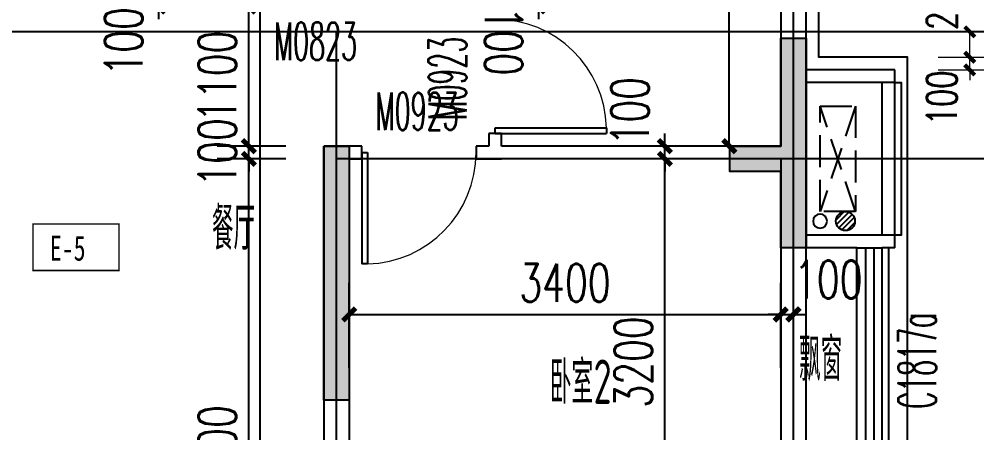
# Model space of a CAD drawing. Extents: x -59851 to 653804, y -249523 to 437614.
# Drawn here: x -2214 to 5331, y 70948 to 74206 of the extents above; entities that cross this region are included whole.
import ezdxf

# ---------------------------------------------------------------- set-up
doc = ezdxf.new("R2010")
doc.units = 0
doc.header["$LTSCALE"] = 1000
doc.header["$MEASUREMENT"] = 0
doc.linetypes.add('DASH', pattern=[0.35, 0.25, -0.1])
for name, color, linetype in [('_S-空调立管', 7, 'Continuous'), ('A-看线', 105, 'Continuous'), ('A-空调室外机', 5, 'DASH'), ('A-第三道尺寸线', 105, 'Continuous'), ('A-线脚看线', 9, 'Continuous'), ('DOTE', 16, 'Continuous'), ('mianji', 6, 'Continuous'), ('NL', 5, 'Continuous'), ('PUB_HATCH', 8, 'Continuous'), ('PUB_TEXT', 7, 'Continuous'), ('WALL', 2, 'Continuous'), ('WINDOW', 4, 'Continuous'), ('WINDOW_TEXT', 7, 'Continuous'), ('剪力墙', 6, 'Continuous'), ('户型标示', 7, 'Continuous'), ('栏杆', 142, 'Continuous')]:
    doc.layers.add(name, color=color, linetype=linetype)
doc.layers.add('A-area(算半面积)', color=23, linetype='Continuous', plot=False)
doc.layers.add('A-第四道尺寸线(线脚尺寸)', color=105, linetype='Continuous', lineweight=5)
doc.styles.add('_TCH_DIM_T3', font='SIMPLEX.shx', dxfattribs={"width": 0.705882, "bigfont": 'GBCBIG.shx'})
doc.styles.add('_TCH_WINDOW', font='SIMPLEX.shx', dxfattribs={"width": 0.7, "height": 3.5, "bigfont": 'GBCBIG.shx'})
doc.styles.get("Standard").update_dxf_attribs({"font": 'gbenor.shx', "width": 0.7, "bigfont": 'gbcbig.shx'})
doc.styles.add('黑体', font='simhei.ttf', dxfattribs={"width": 0.7})
doc.dimstyles.new('_TCH_ARCH&&100', dxfattribs={"dimtxt": 297.5, "dimasz": 100, "dimexe": 250, "dimexo": 300, "dimgap": 100, "dimtad": 1, "dimdec": 0, "dimzin": 0, "dimdsep": 46, "dimtxsty": '_TCH_DIM_T3', "dimblk": 'ARCHTICK', "dimcen": 0.09, "dimclrt": 7, "dimazin": 2, "dimtfac": 1, "dimtdec": 0, "dimtix": 1, "dimtmove": 2, "dimatfit": 3, "dimfxl": 0, "dimtolj": 1, "dimtzin": 0, "dimarcsym": 0})
doc.dimstyles.new('_TCH_ARCH&&80', dxfattribs={"dimtxt": 238, "dimasz": 80, "dimexe": 200, "dimexo": 240, "dimgap": 80, "dimtad": 1, "dimdec": 0, "dimzin": 0, "dimdsep": 46, "dimtxsty": '_TCH_DIM_T3', "dimblk": 'ARCHTICK', "dimcen": 0.09, "dimclrt": 7, "dimazin": 2, "dimtfac": 1, "dimtdec": 0, "dimtix": 1, "dimtmove": 2, "dimatfit": 3, "dimfxl": 0, "dimtolj": 1, "dimtzin": 0, "dimarcsym": 0})

# ---------------------------------------------------------------- blocks, each defined once
blk = doc.blocks.new('fdsfdsgfdsgb')
at = {"layer": 'mianji'}
blk.add_lwpolyline([(-208608.2, 137588.3), (-164208.2, 137588.3), (-164208.2, 135988.3), (-160408.2, 135988.3), (-160408.2, 146388.3), (-164608.2, 146388.3), (-164608.2, 147288.3), (-163408.2, 147288.3), (-163408.2, 150388.3), (-162808.2, 150388.3), (-162808.2, 157888.3), (-172908.2, 157888.3), (-172908.2, 155088.3), (-184508.2, 155088.3)], dxfattribs=at)
blk = doc.blocks.new('zhouxianssceng0329')
at = {"layer": 'DOTE'}
for p, q in [((3886.3, 132089.9), (3886.3, 156469.4)), ((-313.7, 132089.9), (-313.7, 144298.2)), ((5501.3, 140298.2), (-44988.6, 140298.2)), ((286.3, 132089.9), (286.3, 140298.2)), ((5501.3, 139298.2), (286.3, 139298.2))]:
    blk.add_line(p, q, dxfattribs=at)
blk = doc.blocks.new('jgjlq030328')
at = {"layer": 'PUB_HATCH'}
for points in [[(-242335, 13761.9), (-242335, 12111.9), (-242535, 12111.9), (-242535, 12711.9), (-242935, 12711.9), (-242935, 12911.9), (-242535, 12911.9), (-242535, 13761.9)], [(-246135, 12911.9), (-245935, 12911.9), (-245935, 10911.9), (-246135, 10911.9), (-246135, 12711.9)]]:
    blk.add_hatch(color=256, dxfattribs=at).paths.add_polyline_path(points)
at = {"layer": '剪力墙'}
for points in [[(-242335, 13761.9), (-242335, 12111.9), (-242535, 12111.9), (-242535, 12711.9), (-242935, 12711.9), (-242935, 12911.9), (-242535, 12911.9), (-242535, 13761.9)], [(-246135, 12911.9), (-245935, 12911.9), (-245935, 10911.9), (-246135, 10911.9), (-246135, 12711.9)]]:
    blk.add_lwpolyline(points, close=True, dxfattribs=at)
blk.add_lwpolyline([(-246135, 12711.9), (-246135, 12711.9)], dxfattribs=at)
blk = doc.blocks.new('ktswaj')
at = {"linetype": 'DASH'}
blk.add_lwpolyline([(15990.1, 179082.6), (15990.1, 178253.3), (16268.4, 178253.3), (16268.4, 179082.6)], close=True, dxfattribs=at)
for points in [[(15990.1, 179082.6), (16268.4, 178253.3)], [(15990.1, 178253.3), (16268.4, 179082.6)]]:
    blk.add_lwpolyline(points, dxfattribs=at)
blk = doc.blocks.new('$TCHSYS$WIN2D')
for p, q in [((-0.5, 0.5), (0.5, 0.5)), ((-0.5, 0.5), (-0.5, -0.5)), ((0.5, 0.5), (0.5, -0.5)), ((0.5, 0.1667), (-0.5, 0.1667)), ((0.5, -0.1667), (-0.5, -0.1667)), ((-0.5, -0.5), (0.5, -0.5))]:
    blk.add_line(p, q)
blk = doc.blocks.new('$DorLib2D$00000001')
for p, q in [((0.45, 0.975), (0.5, 0.975)), ((0.45, 0), (0.45, 0.975)), ((0.5, 0), (0.5, 0.975)), ((0.5, 0), (0.45, 0))]:
    blk.add_line(p, q)
at = {"lineweight": 13}
blk.add_arc((0.475, 0), 0.975, 91.46928, 180, dxfattribs=at)
blk = doc.blocks.new('_ArchTick')
at = {"color": 0, "linetype": 'ByBlock', "const_width": 0.4}
blk.add_lwpolyline([(-0.5, -0.5), (0.5, 0.5)], dxfattribs=at)
blk = doc.blocks.new('*D778')
at = {"layer": 'A-第三道尺寸线', "color": 0, "lineweight": -2, "transparency": 16777216}
for p, q in [((90662, 166534.8), (90121.7, 166534.8)), ((90371.7, 165434.8), (90371.7, 166534.8)), ((90662, 165434.8), (90121.7, 165434.8))]:
    blk.add_line(p, q, dxfattribs=at)
at = {"layer": 'Defpoints', "color": 0, "transparency": 16777216}
for p in [(90371.7, 166534.8), (90962, 166534.8), (90962, 165434.8)]:
    blk.add_point(p, dxfattribs=at)
at = {"layer": 'A-第三道尺寸线', "color": 0, "lineweight": -2, "transparency": 16777216, "xscale": 100, "yscale": 100, "zscale": 100}
for p, rotation in [((90371.7, 166534.8), 90), ((90371.7, 165434.8), 270)]:
    blk.add_blockref('_ArchTick', p, dxfattribs=dict(at, rotation=rotation))
at = {"layer": 'A-第三道尺寸线', "color": 7, "transparency": 16777216, "insert": (90123, 165984.8), "char_height": 297.5, "attachment_point": 5, "rotation": 90, "style": '_TCH_DIM_T3'}
blk.add_mtext('\\A1;1100', dxfattribs=at)
blk = doc.blocks.new('*D779')
at = {"layer": 'A-第三道尺寸线', "color": 0, "lineweight": -2, "transparency": 16777216}
for p, q in [((90371.7, 165434.8), (90371.7, 165534.8)), ((90662, 165434.8), (90121.7, 165434.8)), ((90371.7, 165334.8), (90371.7, 165434.8)), ((90662, 165334.8), (90121.7, 165334.8)), ((90371.7, 165334.8), (90371.7, 165234.8))]:
    blk.add_line(p, q, dxfattribs=at)
at = {"layer": 'Defpoints', "color": 0, "transparency": 16777216}
for p in [(90371.7, 165434.8), (90962, 165434.8), (90962, 165334.8)]:
    blk.add_point(p, dxfattribs=at)
at = {"layer": 'A-第三道尺寸线', "color": 0, "lineweight": -2, "transparency": 16777216, "xscale": 100, "yscale": 100, "zscale": 100}
for p, rotation in [((90371.7, 165434.8), 270), ((90371.7, 165334.8), 90)]:
    blk.add_blockref('_ArchTick', p, dxfattribs=dict(at, rotation=rotation))
at = {"layer": 'A-第三道尺寸线', "color": 7, "transparency": 16777216, "insert": (90123, 165384.8), "char_height": 297.5, "attachment_point": 5, "rotation": 90, "style": '_TCH_DIM_T3'}
blk.add_mtext('\\A1;100', dxfattribs=at)
blk = doc.blocks.new('*D780')
at = {"layer": 'A-第三道尺寸线', "color": 0, "lineweight": -2, "transparency": 16777216}
for p, q in [((90662, 165334.8), (90121.7, 165334.8)), ((90371.7, 160734.8), (90371.7, 165334.8)), ((90662, 160734.8), (90121.7, 160734.8))]:
    blk.add_line(p, q, dxfattribs=at)
at = {"layer": 'Defpoints', "color": 0, "transparency": 16777216}
for p in [(90371.7, 165334.8), (90962, 165334.8), (90962, 160734.8)]:
    blk.add_point(p, dxfattribs=at)
at = {"layer": 'A-第三道尺寸线', "color": 0, "lineweight": -2, "transparency": 16777216, "xscale": 100, "yscale": 100, "zscale": 100}
for p, rotation in [((90371.7, 165334.8), 90), ((90371.7, 160734.8), 270)]:
    blk.add_blockref('_ArchTick', p, dxfattribs=dict(at, rotation=rotation))
at = {"layer": 'A-第三道尺寸线', "color": 7, "transparency": 16777216, "insert": (90123, 163034.8), "char_height": 297.5, "attachment_point": 5, "rotation": 90, "style": '_TCH_DIM_T3'}
blk.add_mtext('\\A1;4600', dxfattribs=at)
blk = doc.blocks.new('*D792')
at = {"layer": 'A-第三道尺寸线', "color": 0, "lineweight": -2, "transparency": 16777216}
for p, q in [((89660.7, 166634.8), (89660.7, 166734.8)), ((90062, 166634.8), (89410.7, 166634.8)), ((89660.7, 166534.8), (89660.7, 166634.8)), ((90062, 166534.8), (89410.7, 166534.8)), ((89660.7, 166534.8), (89660.7, 166434.8))]:
    blk.add_line(p, q, dxfattribs=at)
at = {"layer": 'Defpoints', "color": 0, "transparency": 16777216}
for p in [(89660.7, 166634.8), (90362, 166634.8), (90362, 166534.8)]:
    blk.add_point(p, dxfattribs=at)
at = {"layer": 'A-第三道尺寸线', "color": 0, "lineweight": -2, "transparency": 16777216, "xscale": 100, "yscale": 100, "zscale": 100}
for p, rotation in [((89660.7, 166634.8), 270), ((89660.7, 166534.8), 90)]:
    blk.add_blockref('_ArchTick', p, dxfattribs=dict(at, rotation=rotation))
at = {"layer": 'A-第三道尺寸线', "color": 7, "transparency": 16777216, "insert": (89385.7, 166259.8), "char_height": 297.5, "attachment_point": 5, "rotation": 90, "style": '_TCH_DIM_T3'}
blk.add_mtext('\\A1;100', dxfattribs=at)
blk = doc.blocks.new('*D796')
at = {"layer": 'A-第三道尺寸线', "color": 0, "lineweight": -2, "transparency": 16777216}
for p, q in [((93973, 165334.8), (93399.2, 165334.8)), ((93649.2, 162134.8), (93649.2, 165334.8)), ((93973, 162134.8), (93399.2, 162134.8))]:
    blk.add_line(p, q, dxfattribs=at)
at = {"layer": 'Defpoints', "color": 0, "transparency": 16777216}
for p in [(93649.2, 165334.8), (94273, 165334.8), (94273, 162134.8)]:
    blk.add_point(p, dxfattribs=at)
at = {"layer": 'A-第三道尺寸线', "color": 0, "lineweight": -2, "transparency": 16777216, "xscale": 100, "yscale": 100, "zscale": 100}
for p, rotation in [((93649.2, 165334.8), 90), ((93649.2, 162134.8), 270)]:
    blk.add_blockref('_ArchTick', p, dxfattribs=dict(at, rotation=rotation))
at = {"layer": 'A-第三道尺寸线', "color": 7, "transparency": 16777216, "insert": (93400.5, 163734.8), "char_height": 297.5, "attachment_point": 5, "rotation": 90, "style": '_TCH_DIM_T3'}
blk.add_mtext('\\A1;3200', dxfattribs=at)
blk = doc.blocks.new('*D797')
at = {"layer": 'A-第三道尺寸线', "color": 0, "lineweight": -2, "transparency": 16777216}
for p, q in [((93649.2, 165434.8), (93649.2, 165534.8)), ((93973, 165434.8), (93399.2, 165434.8)), ((93649.2, 165334.8), (93649.2, 165434.8)), ((93973, 165334.8), (93399.2, 165334.8)), ((93649.2, 165334.8), (93649.2, 165234.8))]:
    blk.add_line(p, q, dxfattribs=at)
at = {"layer": 'Defpoints', "color": 0, "transparency": 16777216}
for p in [(93649.2, 165434.8), (94273, 165434.8), (94273, 165334.8)]:
    blk.add_point(p, dxfattribs=at)
at = {"layer": 'A-第三道尺寸线', "color": 0, "lineweight": -2, "transparency": 16777216, "xscale": 100, "yscale": 100, "zscale": 100}
for p, rotation in [((93649.2, 165434.8), 270), ((93649.2, 165334.8), 90)]:
    blk.add_blockref('_ArchTick', p, dxfattribs=dict(at, rotation=rotation))
at = {"layer": 'A-第三道尺寸线', "color": 7, "transparency": 16777216, "insert": (93374.2, 165709.8), "char_height": 297.5, "attachment_point": 5, "rotation": 90, "style": '_TCH_DIM_T3'}
blk.add_mtext('\\A1;100', dxfattribs=at)
blk = doc.blocks.new('*D798')
at = {"layer": 'A-第三道尺寸线', "color": 0, "lineweight": -2, "transparency": 16777216}
for p, q in [((91162, 163689.3), (91162, 164359.6)), ((94562, 163689.3), (94562, 164359.6)), ((91162, 164109.6), (94562, 164109.6))]:
    blk.add_line(p, q, dxfattribs=at)
at = {"layer": 'Defpoints', "color": 0, "transparency": 16777216}
for p in [(94562, 164109.6), (91162, 163389.3), (94562, 163389.3)]:
    blk.add_point(p, dxfattribs=at)
at = {"layer": 'A-第三道尺寸线', "color": 0, "lineweight": -2, "transparency": 16777216, "xscale": 100, "yscale": 100, "zscale": 100, "rotation": 180}
blk.add_blockref('_ArchTick', (91162, 164109.6), dxfattribs=at)
at = {"layer": 'A-第三道尺寸线', "color": 0, "lineweight": -2, "transparency": 16777216, "xscale": 100, "yscale": 100, "zscale": 100}
blk.add_blockref('_ArchTick', (94562, 164109.6), dxfattribs=at)
at = {"layer": 'A-第三道尺寸线', "color": 7, "transparency": 16777216, "insert": (92862, 164358.3), "char_height": 297.5, "attachment_point": 5, "style": '_TCH_DIM_T3'}
blk.add_mtext('\\A1;3400', dxfattribs=at)
blk = doc.blocks.new('*D799')
at = {"layer": 'A-第三道尺寸线', "color": 0, "lineweight": -2, "transparency": 16777216}
for p, q in [((94562, 163689.3), (94562, 164359.6)), ((94662, 163689.3), (94662, 164359.6)), ((94562, 164109.6), (94462, 164109.6)), ((94562, 164109.6), (94662, 164109.6)), ((94662, 164109.6), (94762, 164109.6))]:
    blk.add_line(p, q, dxfattribs=at)
at = {"layer": 'Defpoints', "color": 0, "transparency": 16777216}
for p in [(94662, 164109.6), (94562, 163389.3), (94662, 163389.3)]:
    blk.add_point(p, dxfattribs=at)
at = {"layer": 'A-第三道尺寸线', "color": 0, "lineweight": -2, "transparency": 16777216, "xscale": 100, "yscale": 100, "zscale": 100}
blk.add_blockref('_ArchTick', (94562, 164109.6), dxfattribs=at)
at = {"layer": 'A-第三道尺寸线', "color": 0, "lineweight": -2, "transparency": 16777216, "xscale": 100, "yscale": 100, "zscale": 100, "rotation": 180}
blk.add_blockref('_ArchTick', (94662, 164109.6), dxfattribs=at)
at = {"layer": 'A-第三道尺寸线', "color": 7, "transparency": 16777216, "insert": (94937, 164384.6), "char_height": 297.5, "attachment_point": 5, "style": '_TCH_DIM_T3'}
blk.add_mtext('\\A1;100', dxfattribs=at)
blk = doc.blocks.new('*D800')
at = {"layer": 'A-第三道尺寸线', "color": 0, "lineweight": -2, "transparency": 16777216}
for p, q in [((94439, 169134.8), (93906.7, 169134.8)), ((94156.7, 165434.8), (94156.7, 169134.8)), ((94439, 165434.8), (93906.7, 165434.8))]:
    blk.add_line(p, q, dxfattribs=at)
at = {"layer": 'Defpoints', "color": 0, "transparency": 16777216}
for p in [(94156.7, 169134.8), (94739, 169134.8), (94739, 165434.8)]:
    blk.add_point(p, dxfattribs=at)
at = {"layer": 'A-第三道尺寸线', "color": 0, "lineweight": -2, "transparency": 16777216, "xscale": 100, "yscale": 100, "zscale": 100}
for p, rotation in [((94156.7, 169134.8), 90), ((94156.7, 165434.8), 270)]:
    blk.add_blockref('_ArchTick', p, dxfattribs=dict(at, rotation=rotation))
at = {"layer": 'A-第三道尺寸线', "color": 7, "transparency": 16777216, "insert": (93908, 167284.8), "char_height": 297.5, "attachment_point": 5, "rotation": 90, "style": '_TCH_DIM_T3'}
blk.add_mtext('\\A1;3700', dxfattribs=at)
blk = doc.blocks.new('*D802')
at = {"layer": 'A-第三道尺寸线', "color": 0, "lineweight": -2, "transparency": 16777216}
for p, q in [((92653.2, 166634.8), (92653.2, 166734.8)), ((92415, 166634.8), (92903.2, 166634.8)), ((92653.3, 166534.8), (92653.2, 166634.8)), ((92415, 166534.8), (92903.3, 166534.8)), ((92653.3, 166534.8), (92653.3, 166434.8))]:
    blk.add_line(p, q, dxfattribs=at)
at = {"layer": 'Defpoints', "color": 0, "transparency": 16777216}
for p in [(92115, 166634.8), (92653.2, 166634.8), (92115, 166534.8)]:
    blk.add_point(p, dxfattribs=at)
at = {"layer": 'A-第三道尺寸线', "color": 0, "lineweight": -2, "transparency": 16777216, "xscale": 100, "yscale": 100, "zscale": 100}
for p, rotation in [((92653.2, 166634.8), 270.0034833089966), ((92653.3, 166534.8), 90.00348330899659)]:
    blk.add_blockref('_ArchTick', p, dxfattribs=dict(at, rotation=rotation))
at = {"layer": 'A-第三道尺寸线', "color": 7, "transparency": 16777216, "insert": (92378.3, 166259.8), "char_height": 297.5, "attachment_point": 5, "rotation": 270.00348, "style": '_TCH_DIM_T3'}
blk.add_mtext('\\A1;100', dxfattribs=at)
blk = doc.blocks.new('ssxianjiao0329')
at = {"layer": 'A-线脚看线'}
for points in [[(4686.3, 139898.2), (4736.3, 139898.2), (4736.3, 138698.2), (4686.3, 138698.2)], [(4636.3, 138598.2), (4636.3, 136798.2)]]:
    blk.add_lwpolyline(points, dxfattribs=at)
blk = doc.blocks.new('*D390')
at = {"layer": 'A-第四道尺寸线(线脚尺寸)', "color": 0, "lineweight": -2, "transparency": 16777216}
for p, q in [((5275.6, 80698.2), (5275.6, 80778.2)), ((5026.3, 80698.2), (5475.6, 80698.2)), ((5275.6, 80598.2), (5275.6, 80698.2)), ((5026.3, 80598.2), (5475.6, 80598.2)), ((5275.6, 80598.2), (5275.6, 80518.2))]:
    blk.add_line(p, q, dxfattribs=at)
at = {"layer": 'Defpoints', "color": 0, "transparency": 16777216}
for p in [(4786.3, 80698.2), (5275.6, 80698.2), (4786.3, 80598.2)]:
    blk.add_point(p, dxfattribs=at)
at = {"layer": 'A-第四道尺寸线(线脚尺寸)', "color": 0, "lineweight": -2, "transparency": 16777216, "xscale": 80, "yscale": 80, "zscale": 80}
for p, rotation in [((5275.6, 80698.2), 270), ((5275.6, 80598.2), 90)]:
    blk.add_blockref('_ArchTick', p, dxfattribs=dict(at, rotation=rotation))
at = {"layer": 'A-第四道尺寸线(线脚尺寸)', "color": 7, "transparency": 16777216, "insert": (5055.6, 80378.2), "char_height": 238, "attachment_point": 5, "rotation": 90, "style": '_TCH_DIM_T3'}
blk.add_mtext('\\A1;100', dxfattribs=at)
blk = doc.blocks.new('*D391')
at = {"layer": 'A-第四道尺寸线(线脚尺寸)', "color": 0, "lineweight": -2, "transparency": 16777216}
for p, q in [((5026.3, 80898.2), (5475.6, 80898.2)), ((5275.6, 80698.2), (5275.6, 80898.2)), ((5026.3, 80698.2), (5475.6, 80698.2))]:
    blk.add_line(p, q, dxfattribs=at)
at = {"layer": 'Defpoints', "color": 0, "transparency": 16777216}
for p in [(4786.3, 80898.2), (5275.6, 80898.2), (4786.3, 80698.2)]:
    blk.add_point(p, dxfattribs=at)
at = {"layer": 'A-第四道尺寸线(线脚尺寸)', "color": 0, "lineweight": -2, "transparency": 16777216, "xscale": 80, "yscale": 80, "zscale": 80}
for p, rotation in [((5275.6, 80898.2), 90), ((5275.6, 80698.2), 270)]:
    blk.add_blockref('_ArchTick', p, dxfattribs=dict(at, rotation=rotation))
at = {"layer": 'A-第四道尺寸线(线脚尺寸)', "color": 7, "transparency": 16777216, "insert": (5055.6, 81129.4), "char_height": 238, "attachment_point": 5, "rotation": 90, "style": '_TCH_DIM_T3'}
blk.add_mtext('\\A1;200', dxfattribs=at)
blk = doc.blocks.new('_LV13')
at = {"color": 0}
for p, q in [((-0.071, 0.495), (-0.495, 0.071)), ((0.183, 0.465), (-0.465, -0.183)), ((0.354, 0.354), (-0.354, -0.354)), ((0.465, 0.183), (-0.183, -0.465)), ((0.495, -0.071), (0.071, -0.495))]:
    blk.add_line(p, q, dxfattribs=at)
blk.add_circle((0, 0), 0.5)
blk = doc.blocks.new('jfdsajkjke50505')
at = {"layer": '_S-空调立管'}
blk.add_lwpolyline([(-89636.1, 49939.8, 1), (-89746.1, 49939.8, 1)], format="xyb", close=True, dxfattribs=at)
at = {"layer": 'NL', "ltscale": 0.5, "extrusion": (0, 0, -1), "xscale": -150, "yscale": 150, "zscale": -150}
blk.add_blockref('_LV13', (89491.1, 49939.8), dxfattribs=at)
blk = doc.blocks.new('a5huxing0323')
at = {"layer": 'A-看线'}
blk.add_lwpolyline([(94562, 164634.8), (94562, 162834.8)], dxfattribs=at)
at = {"layer": 'WALL'}
for p, q in [((94562, 166534.8), (94562, 165934.8)), ((94762, 166034.8), (94762, 166534.8)), ((95462, 166034.8), (94762, 166034.8)), ((95462, 165934.8), (95462, 166034.8)), ((94562, 165934.8), (94562, 165434.8)), ((95462, 165934.8), (94762, 165934.8)), ((94762, 165934.8), (94762, 165334.8)), ((92362, 165534.8), (92262, 165534.8)), ((92262, 165534.8), (92262, 165434.8)), ((92362, 165434.8), (92362, 165534.8)), ((90962, 165434.8), (90962, 162034.8)), ((91262, 165434.8), (90962, 165434.8)), ((91262, 165334.8), (91262, 165434.8)), ((92262, 165434.8), (92162, 165434.8)), ((92162, 165434.8), (92162, 165334.8)), ((94562, 165434.8), (92362, 165434.8)), ((91162, 165334.8), (91162, 162134.8)), ((91162, 165334.8), (91262, 165334.8)), ((92162, 165334.8), (92362, 165334.8)), ((94562, 165334.8), (92362, 165334.8)), ((94562, 165334.8), (94562, 164634.8)), ((94762, 165334.8), (94762, 164734.8)), ((95262, 164734.8), (94762, 164734.8)), ((95462, 164734.8), (95262, 164734.8)), ((95462, 164634.8), (95462, 164734.8)), ((95162, 164634.8), (94562, 164634.8)), ((95162, 164634.8), (95362, 164634.8)), ((95462, 164634.8), (95362, 164634.8))]:
    blk.add_line(p, q, dxfattribs=at)
at = {"layer": '户型标示', "color": 2, "const_width": 11.2}
blk.add_lwpolyline([(88671.8, 164821.9), (89349.4, 164821.9), (89349.4, 164455.5), (88671.8, 164455.5)], close=True, dxfattribs=at)
at = {"layer": '栏杆'}
for points in [[(95362, 164734.8), (95362, 165934.8)], [(95462, 164734.8), (95462, 165934.8)]]:
    blk.add_lwpolyline(points, dxfattribs=at)
at = {"layer": 'A-空调室外机', "extrusion": (0, 0, -1), "zscale": -1}
blk.add_blockref('ktswaj', (-111141.3, -13333.1), dxfattribs=at)
at = {"layer": 'WINDOW'}
ref = blk.add_blockref('$DorLib2D$00000001', (90912, 166584.8), dxfattribs=dict(at, xscale=-800, yscale=800, zscale=800))
ref.add_attrib('A', 'M0823', (90569, 166111), dxfattribs={"layer": 'WINDOW_TEXT', "height": 297.5, "style": '_TCH_WINDOW', "width": 0.494118})
ref = blk.add_blockref('$DorLib2D$00000001', (92312, 165984.8), dxfattribs=dict(at, xscale=900, yscale=900, zscale=900, rotation=270))
ref.add_attrib('A', 'M0923', (92085.8, 165641.8), dxfattribs={"layer": 'WINDOW_TEXT', "height": 297.5, "rotation": 90, "style": '_TCH_WINDOW', "width": 0.494118})
ref = blk.add_blockref('$DorLib2D$00000001', (91712, 165384.8), dxfattribs=dict(at, xscale=900, yscale=900, zscale=900, rotation=180))
ref.add_attrib('A', 'M0923', (91369, 165561), dxfattribs={"layer": 'WINDOW_TEXT', "height": 297.5, "style": '_TCH_WINDOW', "width": 0.494118})
ref = blk.add_blockref('$TCHSYS$WIN2D', (95262, 163734.8), dxfattribs=dict(at, xscale=1800, yscale=200, zscale=-1800, rotation=90))
ref.add_attrib('A', 'C1817a', (95785.8, 163367.3), dxfattribs={"layer": 'WINDOW_TEXT', "height": 297.5, "rotation": 90, "style": '_TCH_WINDOW', "width": 0.494118})
at = {"layer": 'PUB_TEXT', "width": 0.7}
for s, height, p in [('餐厅', 337.59, (90080.9, 164617.4)), ('飘窗', 337.59, (94706.4, 163587.4)), ('卧室', 337.59, (92743.1, 163405.1)), ('2', 350, (93087.1, 163405.1))]:
    blk.add_text(s, height=height, dxfattribs=at).set_placement(p)
at = {"layer": '户型标示', "color": 2, "style": '黑体', "width": 0.7}
blk.add_text('E-5', height=197.15, dxfattribs=at).set_placement((88803.9, 164532.8))
at = {"layer": 'A-第三道尺寸线'}
for p1, p2, distance, picture, middle in [((94739, 165434.8), (94739, 169134.8), 582.3, '*D800', (93908, 167284.8)), ((90962, 165434.8), (90962, 166534.8), 590.3, '*D778', (90123, 165984.8)), ((90962, 165334.8), (90962, 165434.8), 590.3, '*D779', (90123, 165384.8)), ((90962, 160734.8), (90962, 165334.8), 590.3, '*D780', (90123, 163034.8)), ((94273, 162134.8), (94273, 165334.8), 623.8, '*D796', (93400.5, 163734.8)), ((91162, 163389.3), (94562, 163389.3), 720.3, '*D798', (92862, 164358.3))]:
    dim = blk.add_aligned_dim(p1=p1, p2=p2, distance=distance, dimstyle='_TCH_ARCH&&100', dxfattribs=at)
    dim.commit()
    dim.dimension.update_dxf_attribs({"geometry": picture, "text_midpoint": middle})
for base, p1, p2, angle, picture, middle in [((89660.7, 166634.8), (90362, 166534.8), (90362, 166634.8), 90, '*D792', (89385.7, 166259.8)), ((92653.2, 166634.8), (92115, 166534.8), (92115, 166634.8), 90.00348, '*D802', (92378.3, 166259.8)), ((93649.2, 165434.8), (94273, 165334.8), (94273, 165434.8), 90, '*D797', (93374.2, 165709.8)), ((94662, 164109.6), (94562, 163389.3), (94662, 163389.3), 0, '*D799', (94937, 164384.6))]:
    dim = blk.add_linear_dim(base=base, p1=p1, p2=p2, angle=angle, dimstyle='_TCH_ARCH&&100', dxfattribs=at)
    dim.commit()
    dim.dimension.update_dxf_attribs({"geometry": picture, "text_midpoint": middle, "dimtype": 129})
blk = doc.blocks.new('34cengxianjiao0427')
at = {"layer": 'A-第四道尺寸线(线脚尺寸)'}
for base, p1, p2, picture, middle in [((5275.6, 80898.2), (4786.3, 80698.2), (4786.3, 80898.2), '*D391', (5055.6, 81129.4)), ((5275.6, 80698.2), (4786.3, 80598.2), (4786.3, 80698.2), '*D390', (5055.6, 80378.2))]:
    dim = blk.add_linear_dim(base=base, p1=p1, p2=p2, angle=90, dimstyle='_TCH_ARCH&&80', dxfattribs=at)
    dim.commit()
    dim.dimension.update_dxf_attribs({"geometry": picture, "text_midpoint": middle, "dimtype": 129})

msp = doc.modelspace()

# ---------------------------------------------------------------- block references
for name, p in [('zhouxianssceng0329', (0, -66192.5)), ('fdsfdsgfdsgb', (164394.5, -69282.6))]:
    msp.add_blockref(name, p)
at = {"layer": '剪力墙'}
msp.add_blockref('jgjlq030328', (246321.3, 60293.8), dxfattribs=at)

# ---------------------------------------------------------------- next in the draw order: block references
msp.add_blockref('a5huxing0323', (-90775.7, -92229.1))

# ---------------------------------------------------------------- next in the draw order: linework, layer by layer
msp.add_lwpolyline([(-3063.7, 66505.7), (1086.3, 66505.7), (1086.3, 66605.7), (4086.3, 66605.7), (4086.3, 67205.7), (4786.3, 67205.7), (4786.3, 73905.7), (4086.3, 73905.7), (4086.3, 77205.7), (-113.7, 77205.7), (-113.7, 77905.7), (2786.3, 77905.7), (2786.3, 81405.7), (2386.3, 81405.7), (2386.3, 87805.7), (1686.3, 87805.7), (1686.3, 88705.7), (-8613.7, 88705.7), (-8613.7, 85905.7), (-20213.7, 85905.7), (-20213.7, 82705.7)])

# ---------------------------------------------------------------- next in the draw order: block references
msp.add_blockref('ssxianjiao0329', (0, -66192.5))
at = {"layer": 'A-area(算半面积)'}
msp.add_blockref('jfdsajkjke50505', (93787.4, 22675.9), dxfattribs=at)
at = {"layer": 'A-第四道尺寸线(线脚尺寸)'}
msp.add_blockref('34cengxianjiao0427', (0, -6792.5), dxfattribs=at)

doc.saveas('drawing.dxf')
